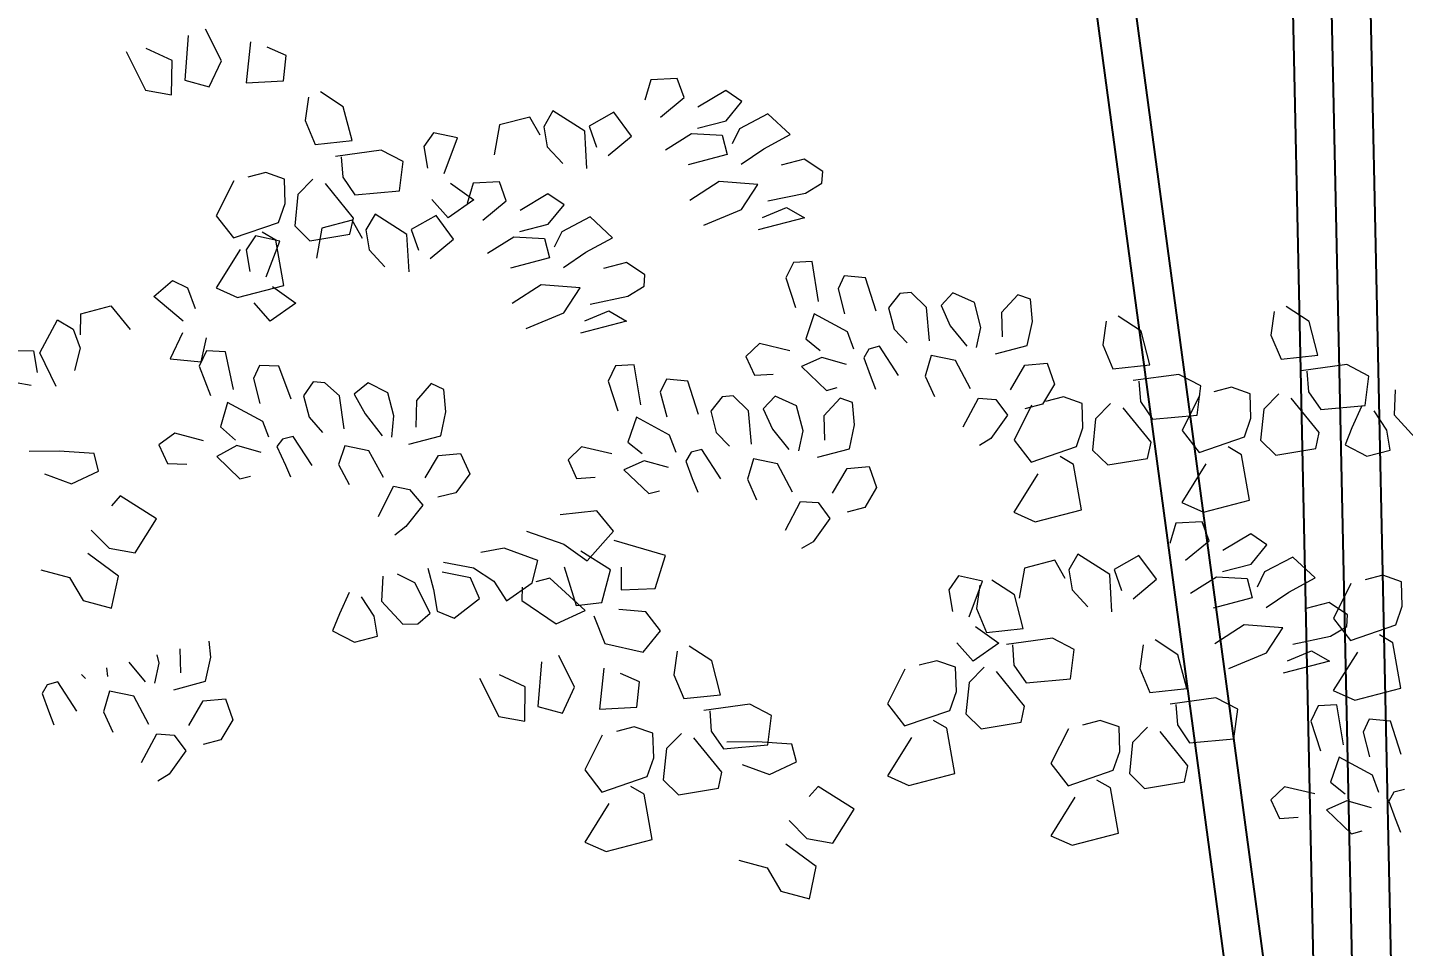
# Model space of a CAD drawing. Header units: metres. Extents: x 10 to 239, y 2 to 253.
# Drawn here: x 55.023 to 56.086, y 174.557 to 175.267 of the extents above; entities that cross this region are included whole.
import ezdxf

# ---------------------------------------------------------------- set-up
doc = ezdxf.new("R2010")
doc.units = ezdxf.units.M
doc.header["$MEASUREMENT"] = 0
doc.layers.get('Defpoints').update_dxf_attribs({"color": 9})
for name, color, linetype in [('-cotas', 252, 'Continuous'), ('1', 7, 'Continuous'), ('1estruct arco', 7, 'Continuous')]:
    doc.layers.add(name, color=color, linetype=linetype)
doc.layers.add('bloques veg', color=7, linetype='Continuous', lineweight=0, true_color=0xbbd5a5)
doc.styles.get("Standard").update_dxf_attribs({"font": 'arial.ttf'})
doc.dimstyles.get("Standard").update_dxf_attribs({"dimtxt": 0.18, "dimasz": 0.18, "dimexe": 0.18, "dimexo": 0.0625, "dimgap": 0.09, "dimtad": 0, "dimtih": 1, "dimtoh": 1, "dimdec": 4, "dimzin": 0, "dimdsep": 46, "dimtxsty": 'Standard', "dimcen": 0.09, "dimadec": 0, "dimazin": 0, "dimtfac": 1, "dimtdec": 4, "dimtofl": 0, "dimtmove": 0, "dimatfit": 3, "dimfxl": 1, "dimtolj": 1, "dimtzin": 0, "dimarcsym": 0})

# ---------------------------------------------------------------- blocks, each defined once
blk = doc.blocks.new('A$C0C3707A3')
at = {"layer": 'bloques veg'}
for p, q in [((2.03409, 0.52612), (2.0321, 0.49883)), ((2.05452, 0.51066), (2.04465, 0.53012)), ((1.9961, 0.51595), (2.00822, 0.49243)), ((2.02426, 0.51069), (2.00833, 0.51806)), ((2.07231, 0.52241), (2.06974, 0.49729)), ((2.09426, 0.51433), (2.08245, 0.51931)), ((2.09261, 0.49876), (2.09426, 0.51433)), ((2.02407, 0.4897), (2.02426, 0.51069)), ((2.04716, 0.49472), (2.05452, 0.51066)), ((2.0321, 0.49883), (2.04716, 0.49472)), ((2.06974, 0.49729), (2.09261, 0.49876)), ((2.31773, 0.50091), (2.31413, 0.48831)), ((2.3338, 0.50173), (2.31773, 0.50091)), ((2.33808, 0.49008), (2.3338, 0.50173)), ((2.00822, 0.49243), (2.02407, 0.4897)), ((2.1294, 0.48302), (2.11535, 0.49206)), ((2.32384, 0.47812), (2.33808, 0.49008)), ((2.36363, 0.4946), (2.34663, 0.48423)), ((2.37355, 0.48795), (2.36363, 0.4946)), ((2.10804, 0.48893), (2.1061, 0.47445)), ((2.13493, 0.4624), (2.1294, 0.48302)), ((2.25782, 0.48137), (2.25225, 0.47173)), ((2.27738, 0.46916), (2.25782, 0.48137)), ((2.29517, 0.48091), (2.28005, 0.4722)), ((2.30604, 0.46637), (2.29517, 0.48091)), ((2.36394, 0.47607), (2.37355, 0.48795)), ((2.38949, 0.48058), (2.3722, 0.4713)), ((2.40333, 0.46801), (2.38949, 0.48058)), ((2.1061, 0.47445), (2.11235, 0.45984)), ((2.22525, 0.47264), (2.22202, 0.45433)), ((2.24371, 0.47759), (2.22525, 0.47264)), ((2.25016, 0.46652), (2.24371, 0.47759)), ((2.28005, 0.4722), (2.28463, 0.45947)), ((2.34657, 0.47141), (2.36394, 0.47607)), ((2.18472, 0.4676), (2.17887, 0.45905)), ((2.19949, 0.46458), (2.18472, 0.4676)), ((2.19141, 0.44263), (2.19949, 0.46458)), ((2.25225, 0.47173), (2.25437, 0.4595)), ((2.27885, 0.44629), (2.27738, 0.46916)), ((2.2918, 0.45441), (2.30604, 0.46637)), ((2.3269, 0.458), (2.34281, 0.46808)), ((2.34281, 0.46808), (2.36164, 0.4673)), ((2.36164, 0.4673), (2.36484, 0.45537)), ((2.3722, 0.4713), (2.36772, 0.46196)), ((2.38713, 0.45901), (2.40333, 0.46801)), ((2.11235, 0.45984), (2.13493, 0.4624)), ((2.15274, 0.4567), (2.12473, 0.45269)), ((2.16621, 0.44984), (2.15274, 0.4567)), ((2.17887, 0.45905), (2.18128, 0.44574)), ((2.25437, 0.4595), (2.26408, 0.44931)), ((2.36484, 0.45537), (2.34096, 0.44897)), ((2.37338, 0.44951), (2.38713, 0.45901)), ((2.12828, 0.45248), (2.12931, 0.43995)), ((2.16406, 0.43182), (2.16621, 0.44984)), ((2.41203, 0.45289), (2.39792, 0.44911)), ((2.42334, 0.44545), (2.41203, 0.45289)), ((2.08211, 0.44243), (2.07126, 0.43952)), ((2.09362, 0.43854), (2.08211, 0.44243)), ((2.09415, 0.42355), (2.09362, 0.43854)), ((2.11107, 0.43856), (2.10196, 0.42914)), ((2.12931, 0.43995), (2.13685, 0.42918)), ((2.35993, 0.43893), (2.34214, 0.42718)), ((2.38368, 0.43715), (2.35993, 0.43893)), ((2.42291, 0.43835), (2.42334, 0.44545)), ((2.06257, 0.4372), (2.05203, 0.41576)), ((2.136, 0.41499), (2.11875, 0.43596)), ((2.13685, 0.42918), (2.16406, 0.43182)), ((2.19533, 0.4367), (2.20967, 0.42659)), ((2.20923, 0.43694), (2.20562, 0.42434)), ((2.2253, 0.43775), (2.20923, 0.43694)), ((2.22958, 0.4261), (2.2253, 0.43775)), ((2.25513, 0.43062), (2.23813, 0.42025)), ((2.26505, 0.42397), (2.25513, 0.43062)), ((2.37385, 0.42172), (2.38368, 0.43715)), ((2.38984, 0.42716), (2.41293, 0.43219)), ((2.41293, 0.43219), (2.42291, 0.43835)), ((2.09025, 0.41204), (2.09415, 0.42355)), ((2.10196, 0.42914), (2.1001, 0.41002)), ((2.19405, 0.41542), (2.18405, 0.4267)), ((2.20967, 0.42659), (2.19405, 0.41542)), ((2.21533, 0.41414), (2.22958, 0.4261)), ((2.25544, 0.41209), (2.26505, 0.42397)), ((2.35084, 0.41206), (2.37385, 0.42172)), ((2.38674, 0.41703), (2.40136, 0.42327)), ((2.40136, 0.42327), (2.41237, 0.41691)), ((2.05203, 0.41576), (2.06261, 0.40231)), ((2.1352, 0.41361), (2.11675, 0.40867)), ((2.13398, 0.40514), (2.136, 0.41499)), ((2.14166, 0.40255), (2.1352, 0.41361)), ((2.14931, 0.41739), (2.14375, 0.40776)), ((2.16887, 0.40518), (2.14931, 0.41739)), ((2.18667, 0.41693), (2.17155, 0.40823)), ((2.19754, 0.4024), (2.18667, 0.41693)), ((2.28099, 0.41661), (2.2637, 0.40732)), ((2.29483, 0.40403), (2.28099, 0.41661)), ((2.41237, 0.41691), (2.38414, 0.40935)), ((2.06261, 0.40231), (2.09025, 0.41204)), ((2.08853, 0.40111), (2.08027, 0.40587)), ((2.1001, 0.41002), (2.10952, 0.40091)), ((2.10952, 0.40091), (2.13398, 0.40514)), ((2.11675, 0.40867), (2.11352, 0.39035)), ((2.14375, 0.40776), (2.14587, 0.39553)), ((2.17035, 0.38231), (2.16887, 0.40518)), ((2.17155, 0.40823), (2.17612, 0.39549)), ((2.23807, 0.40744), (2.25544, 0.41209)), ((2.2637, 0.40732), (2.25922, 0.39798)), ((2.07622, 0.40363), (2.07037, 0.39508)), ((2.09099, 0.4006), (2.07622, 0.40363)), ((2.08291, 0.37866), (2.09099, 0.4006)), ((2.09363, 0.37339), (2.08853, 0.40111)), ((2.1833, 0.39043), (2.19754, 0.4024)), ((2.2184, 0.39402), (2.23431, 0.4041)), ((2.23431, 0.4041), (2.25313, 0.40333)), ((2.25313, 0.40333), (2.25633, 0.39139)), ((2.27862, 0.39504), (2.29483, 0.40403)), ((2.06682, 0.39529), (2.05223, 0.3716)), ((2.07037, 0.39508), (2.07277, 0.38176)), ((2.14587, 0.39553), (2.15558, 0.38533)), ((2.25633, 0.39139), (2.23245, 0.38499)), ((2.26488, 0.38554), (2.27862, 0.39504)), ((2.30353, 0.38891), (2.28942, 0.38513)), ((2.31483, 0.38147), (2.30353, 0.38891)), ((2.40574, 0.38954), (2.40126, 0.3802)), ((2.41718, 0.39028), (2.40574, 0.38954)), ((2.4214, 0.36582), (2.41718, 0.39028)), ((2.31441, 0.37438), (2.31483, 0.38147)), ((2.40126, 0.3802), (2.40729, 0.36204)), ((2.43695, 0.38162), (2.43327, 0.37365)), ((2.45005, 0.38047), (2.43695, 0.38162)), ((2.45666, 0.36014), (2.45005, 0.38047)), ((2.01416, 0.36605), (2.02544, 0.37606)), ((2.02544, 0.37606), (2.03478, 0.37158)), ((2.03478, 0.37158), (2.03936, 0.35885)), ((2.05223, 0.3716), (2.06541, 0.36583)), ((2.06541, 0.36583), (2.09363, 0.37339)), ((2.08683, 0.37273), (2.10117, 0.36261)), ((2.25143, 0.37495), (2.23364, 0.36321)), ((2.27517, 0.37317), (2.25143, 0.37495)), ((2.26535, 0.35774), (2.27517, 0.37317)), ((2.30442, 0.36821), (2.31441, 0.37438)), ((2.43327, 0.37365), (2.43734, 0.35845)), ((2.4712, 0.37102), (2.46426, 0.36218)), ((2.478, 0.37168), (2.4712, 0.37102)), ((2.48742, 0.36257), (2.478, 0.37168)), ((2.50363, 0.37156), (2.4964, 0.36381)), ((2.51681, 0.36579), (2.50363, 0.37156)), ((2.03213, 0.35109), (2.01416, 0.36605)), ((2.08555, 0.35145), (2.07555, 0.36273)), ((2.10117, 0.36261), (2.08555, 0.35145)), ((2.28134, 0.36319), (2.30442, 0.36821)), ((2.4894, 0.34216), (2.48742, 0.36257)), ((2.4964, 0.36381), (2.50206, 0.35137)), ((2.52088, 0.35059), (2.51681, 0.36579)), ((2.54344, 0.3706), (2.53354, 0.3598)), ((2.55112, 0.368), (2.54344, 0.3706)), ((2.55244, 0.35439), (2.55112, 0.368)), ((2.72196, 0.35561), (2.70791, 0.36464)), ((1.96931, 0.3424), (1.96936, 0.35522)), ((1.96936, 0.35522), (1.98782, 0.36016)), ((1.98782, 0.36016), (1.99978, 0.34591)), ((2.24234, 0.34809), (2.26535, 0.35774)), ((2.27824, 0.35305), (2.29285, 0.35929)), ((2.29285, 0.35929), (2.30386, 0.35294)), ((2.41881, 0.35814), (2.41361, 0.34279)), ((2.43916, 0.34731), (2.41881, 0.35814)), ((2.46426, 0.36218), (2.46775, 0.34915)), ((2.53354, 0.3598), (2.53406, 0.34482)), ((2.54941, 0.33962), (2.55244, 0.35439)), ((2.59768, 0.35488), (2.59574, 0.3404)), ((2.61904, 0.34897), (2.60498, 0.358)), ((2.7006, 0.36152), (2.69867, 0.34704)), ((2.72749, 0.33499), (2.72196, 0.35561)), ((1.94442, 0.33108), (1.95525, 0.35143)), ((1.95525, 0.35143), (1.96489, 0.34587)), ((1.96489, 0.34587), (1.96917, 0.33422)), ((2.30386, 0.35294), (2.27564, 0.34538)), ((2.44315, 0.33675), (2.43916, 0.34731)), ((2.46775, 0.34915), (2.4758, 0.34084)), ((2.50206, 0.35137), (2.51235, 0.339)), ((2.51836, 0.33828), (2.52088, 0.35059)), ((2.62456, 0.32835), (2.61904, 0.34897)), ((2.69867, 0.34704), (2.70491, 0.33243)), ((2.0317, 0.344), (2.02434, 0.32806)), ((2.04345, 0.32621), (2.04647, 0.34098)), ((2.38531, 0.33986), (2.377, 0.33182)), ((2.40392, 0.33554), (2.38531, 0.33986)), ((2.41361, 0.34279), (2.42245, 0.33585)), ((2.45893, 0.33865), (2.45242, 0.3369)), ((2.47068, 0.32085), (2.45893, 0.33865)), ((2.52988, 0.33439), (2.54941, 0.33962)), ((2.59574, 0.3404), (2.60198, 0.32579)), ((1.92314, 0.33236), (1.94058, 0.33238)), ((1.94058, 0.33238), (1.94299, 0.31906)), ((1.95458, 0.31054), (1.94442, 0.33108)), ((1.96917, 0.33422), (1.96586, 0.32054)), ((2.04656, 0.33296), (2.04208, 0.32362)), ((2.05829, 0.33261), (2.04656, 0.33296)), ((2.06331, 0.30953), (2.05829, 0.33261)), ((2.377, 0.33182), (2.38237, 0.32046)), ((2.42362, 0.33151), (2.41117, 0.32585)), ((2.43868, 0.3274), (2.42362, 0.33151)), ((2.45242, 0.3369), (2.44924, 0.3314)), ((2.44924, 0.3314), (2.45323, 0.32083)), ((2.49064, 0.33318), (2.48704, 0.32058)), ((2.50541, 0.33016), (2.49064, 0.33318)), ((2.5147, 0.31287), (2.50541, 0.33016)), ((2.54798, 0.32761), (2.56159, 0.32892)), ((2.56159, 0.32892), (2.56616, 0.31619)), ((2.70491, 0.33243), (2.72749, 0.33499)), ((2.7453, 0.32929), (2.71729, 0.32527)), ((2.75878, 0.32243), (2.7453, 0.32929)), ((2.02434, 0.32806), (2.04345, 0.32621)), ((2.04208, 0.32362), (2.0492, 0.30575)), ((2.07914, 0.32424), (2.07546, 0.31628)), ((2.09087, 0.32389), (2.07914, 0.32424)), ((2.09857, 0.30385), (2.09087, 0.32389)), ((2.29724, 0.32557), (2.29276, 0.31622)), ((2.30867, 0.32631), (2.29724, 0.32557)), ((2.3129, 0.30184), (2.30867, 0.32631)), ((2.38237, 0.32046), (2.39381, 0.3212)), ((2.41117, 0.32585), (2.42668, 0.31139)), ((2.45323, 0.32083), (2.45665, 0.31244)), ((2.48704, 0.32058), (2.4927, 0.30814)), ((2.53924, 0.31247), (2.54798, 0.32761)), ((2.60198, 0.32579), (2.62456, 0.32835)), ((2.64238, 0.32265), (2.61437, 0.31864)), ((2.65585, 0.31579), (2.64238, 0.32265)), ((2.72084, 0.32506), (2.72187, 0.31254)), ((2.75663, 0.3044), (2.75878, 0.32243)), ((1.9393, 0.3111), (1.92099, 0.31433)), ((2.07546, 0.31628), (2.07953, 0.30108)), ((2.11202, 0.31444), (2.10617, 0.30589)), ((2.11911, 0.31401), (2.11202, 0.31444)), ((2.12824, 0.30599), (2.11911, 0.31401)), ((2.14582, 0.31419), (2.13722, 0.30723)), ((2.15792, 0.30812), (2.14582, 0.31419)), ((2.18426, 0.31402), (2.17544, 0.30351)), ((2.19223, 0.31034), (2.18426, 0.31402)), ((2.29276, 0.31622), (2.29879, 0.29806)), ((2.32844, 0.31764), (2.32476, 0.30968)), ((2.34155, 0.3165), (2.32844, 0.31764)), ((2.34816, 0.29617), (2.34155, 0.3165)), ((2.42668, 0.31139), (2.43319, 0.31314)), ((2.56616, 0.31619), (2.55901, 0.3038)), ((2.61792, 0.31842), (2.61895, 0.3059)), ((2.6537, 0.29776), (2.65585, 0.31579)), ((2.67467, 0.31502), (2.66382, 0.31211)), ((2.68619, 0.31112), (2.67467, 0.31502)), ((2.72187, 0.31254), (2.72941, 0.30176)), ((2.775, 0.31398), (2.77444, 0.2987)), ((2.10617, 0.30589), (2.10966, 0.29286)), ((2.13131, 0.28587), (2.12824, 0.30599)), ((2.13722, 0.30723), (2.14396, 0.29508)), ((2.1617, 0.29401), (2.15792, 0.30812)), ((2.17544, 0.30351), (2.17517, 0.28715)), ((2.19355, 0.29673), (2.19223, 0.31034)), ((2.32476, 0.30968), (2.32883, 0.29448)), ((2.3627, 0.30704), (2.35576, 0.2982)), ((2.3695, 0.3077), (2.3627, 0.30704)), ((2.37892, 0.29859), (2.3695, 0.3077)), ((2.39512, 0.30759), (2.3879, 0.29983)), ((2.40831, 0.30181), (2.39512, 0.30759)), ((2.43494, 0.30662), (2.42503, 0.29583)), ((2.44261, 0.30403), (2.43494, 0.30662)), ((2.44393, 0.29042), (2.44261, 0.30403)), ((2.51046, 0.28963), (2.5197, 0.30723)), ((2.5197, 0.30723), (2.53034, 0.30659)), ((2.53034, 0.30659), (2.53759, 0.2969)), ((2.55901, 0.3038), (2.54816, 0.3009)), ((2.57175, 0.30838), (2.56089, 0.30547)), ((2.58326, 0.30448), (2.57175, 0.30838)), ((2.58378, 0.2895), (2.58326, 0.30448)), ((2.60071, 0.3045), (2.5916, 0.29508)), ((2.61895, 0.3059), (2.62649, 0.29513)), ((2.65513, 0.30978), (2.64459, 0.28834)), ((2.68671, 0.29614), (2.68619, 0.31112)), ((2.70363, 0.31114), (2.69452, 0.30172)), ((2.72856, 0.28757), (2.71131, 0.30855)), ((2.72941, 0.30176), (2.75663, 0.3044)), ((2.75445, 0.30382), (2.74868, 0.29064)), ((2.05963, 0.30156), (2.05552, 0.2865)), ((2.08136, 0.28993), (2.05963, 0.30156)), ((2.14396, 0.29508), (2.15455, 0.28163)), ((2.19052, 0.28196), (2.19355, 0.29673)), ((2.35576, 0.2982), (2.35925, 0.28518)), ((2.3809, 0.27818), (2.37892, 0.29859)), ((2.3879, 0.29983), (2.39356, 0.28739)), ((2.41238, 0.28662), (2.40831, 0.30181)), ((2.42503, 0.29583), (2.42556, 0.28084)), ((2.53759, 0.2969), (2.52748, 0.28256)), ((2.55221, 0.30314), (2.54167, 0.2817)), ((2.5916, 0.29508), (2.58974, 0.27597)), ((2.62563, 0.28094), (2.60838, 0.30191)), ((2.62649, 0.29513), (2.6537, 0.29776)), ((2.68282, 0.28462), (2.68671, 0.29614)), ((2.69452, 0.30172), (2.69266, 0.28261)), ((2.76996, 0.28936), (2.76213, 0.30122)), ((2.77444, 0.2987), (2.78749, 0.28475)), ((2.08506, 0.28046), (2.08136, 0.28993)), ((2.10966, 0.29286), (2.11799, 0.28346)), ((2.16056, 0.28091), (2.1617, 0.29401)), ((2.3103, 0.29417), (2.30511, 0.27882)), ((2.33066, 0.28333), (2.3103, 0.29417)), ((2.39356, 0.28739), (2.40385, 0.27503)), ((2.40986, 0.27431), (2.41238, 0.28662)), ((2.44091, 0.27565), (2.44393, 0.29042)), ((2.57989, 0.27799), (2.58378, 0.2895)), ((2.64459, 0.28834), (2.65518, 0.27489)), ((2.72654, 0.27773), (2.72856, 0.28757)), ((2.74868, 0.29064), (2.74449, 0.28021)), ((2.77208, 0.27713), (2.76996, 0.28936)), ((2.02751, 0.28249), (2.01782, 0.27524)), ((2.04503, 0.27787), (2.02751, 0.28249)), ((2.05552, 0.2865), (2.06465, 0.27848)), ((2.09353, 0.27924), (2.09006, 0.27482)), ((2.10004, 0.28098), (2.09353, 0.27924)), ((2.11179, 0.26319), (2.10004, 0.28098)), ((2.17099, 0.27672), (2.19052, 0.28196)), ((2.30511, 0.27882), (2.31395, 0.27188)), ((2.33465, 0.27277), (2.33066, 0.28333)), ((2.35925, 0.28518), (2.36729, 0.27686)), ((2.52748, 0.28256), (2.52046, 0.27835)), ((2.54167, 0.2817), (2.55225, 0.26825)), ((2.62362, 0.27109), (2.62563, 0.28094)), ((2.65518, 0.27489), (2.68282, 0.28462)), ((2.68109, 0.27369), (2.67283, 0.27846)), ((2.69266, 0.28261), (2.70208, 0.2735)), ((2.74449, 0.28021), (2.75797, 0.27335)), ((1.9568, 0.27103), (1.93826, 0.27072)), ((1.97808, 0.26975), (1.9568, 0.27103)), ((2.01782, 0.27524), (2.02319, 0.26388)), ((2.06552, 0.27522), (2.05337, 0.26847)), ((2.08058, 0.27111), (2.06552, 0.27522)), ((2.09006, 0.27482), (2.09543, 0.26346)), ((2.13176, 0.27552), (2.12786, 0.264)), ((2.14653, 0.27249), (2.13176, 0.27552)), ((2.15552, 0.25629), (2.14653, 0.27249)), ((2.18115, 0.25618), (2.18909, 0.26994)), ((2.18909, 0.26994), (2.2027, 0.27126)), ((2.2027, 0.27126), (2.20836, 0.25882)), ((2.27681, 0.27589), (2.2685, 0.26784)), ((2.29542, 0.27157), (2.27681, 0.27589)), ((2.34392, 0.27293), (2.34074, 0.26742)), ((2.35043, 0.27467), (2.34392, 0.27293)), ((2.36218, 0.25688), (2.35043, 0.27467)), ((2.42137, 0.27041), (2.44091, 0.27565)), ((2.55225, 0.26825), (2.57989, 0.27799)), ((2.57817, 0.26705), (2.56991, 0.27182)), ((2.58974, 0.27597), (2.59916, 0.26686)), ((2.59916, 0.26686), (2.62362, 0.27109)), ((2.68619, 0.24597), (2.68109, 0.27369)), ((2.70208, 0.2735), (2.72654, 0.27773)), ((2.75797, 0.27335), (2.77208, 0.27713)), ((1.98099, 0.2589), (1.97808, 0.26975)), ((2.02319, 0.26388), (2.03492, 0.26353)), ((2.05337, 0.26847), (2.0675, 0.25481)), ((2.09543, 0.26346), (2.09855, 0.25615)), ((2.12786, 0.264), (2.13461, 0.25185)), ((2.2685, 0.26784), (2.27387, 0.25648)), ((2.31511, 0.26754), (2.30267, 0.26187)), ((2.30267, 0.26187), (2.31818, 0.24742)), ((2.33017, 0.26343), (2.31511, 0.26754)), ((2.34074, 0.26742), (2.34473, 0.25686)), ((2.38214, 0.26921), (2.37854, 0.25661)), ((2.39691, 0.26619), (2.38214, 0.26921)), ((2.4062, 0.2489), (2.39691, 0.26619)), ((2.43074, 0.24849), (2.43948, 0.26363)), ((2.43948, 0.26363), (2.45308, 0.26495)), ((2.45308, 0.26495), (2.45766, 0.25222)), ((2.58327, 0.23934), (2.57817, 0.26705)), ((2.65938, 0.26788), (2.64479, 0.24419)), ((1.94776, 0.25698), (1.96449, 0.25099)), ((1.96449, 0.25099), (1.98099, 0.2589)), ((2.0675, 0.25481), (2.07401, 0.25656)), ((2.20836, 0.25882), (2.19983, 0.24722)), ((2.27387, 0.25648), (2.2853, 0.25722)), ((2.34473, 0.25686), (2.34814, 0.24847)), ((2.37854, 0.25661), (2.3842, 0.24417)), ((2.55646, 0.26124), (2.54186, 0.23755)), ((2.15265, 0.23226), (2.16161, 0.25094)), ((2.16161, 0.25094), (2.17145, 0.24893)), ((2.17145, 0.24893), (2.17979, 0.23953)), ((2.19983, 0.24722), (2.18898, 0.24431)), ((2.31818, 0.24742), (2.32469, 0.24916)), ((2.45766, 0.25222), (2.45051, 0.23983)), ((2.65797, 0.23841), (2.68619, 0.24597)), ((1.99432, 0.24386), (1.98897, 0.23777)), ((2.01664, 0.23006), (1.99432, 0.24386)), ((2.17979, 0.23953), (2.16938, 0.22627)), ((2.28642, 0.23669), (2.26384, 0.23413)), ((2.29671, 0.22432), (2.28642, 0.23669)), ((2.40195, 0.22566), (2.4112, 0.24326)), ((2.4112, 0.24326), (2.42184, 0.24262)), ((2.42184, 0.24262), (2.42909, 0.23293)), ((2.45051, 0.23983), (2.43965, 0.23692)), ((2.54186, 0.23755), (2.55504, 0.23177)), ((2.55504, 0.23177), (2.58327, 0.23934)), ((2.64479, 0.24419), (2.65797, 0.23841)), ((2.00363, 0.20912), (2.01664, 0.23006)), ((2.42909, 0.23293), (2.41897, 0.21858)), ((2.64118, 0.23159), (2.63758, 0.21899)), ((2.65725, 0.2324), (2.64118, 0.23159)), ((2.66154, 0.22075), (2.65725, 0.2324)), ((1.97669, 0.22284), (1.98778, 0.21185)), ((2.16938, 0.22627), (2.16266, 0.22098)), ((2.24329, 0.22397), (2.26632, 0.21618)), ((2.28066, 0.20606), (2.29671, 0.22432)), ((2.64729, 0.20879), (2.66154, 0.22075)), ((2.68708, 0.22527), (2.67009, 0.2149)), ((2.69701, 0.21863), (2.68708, 0.22527)), ((1.98778, 0.21185), (2.00363, 0.20912)), ((2.22984, 0.21338), (2.21544, 0.21069)), ((2.25041, 0.2061), (2.22984, 0.21338)), ((2.26632, 0.21618), (2.28066, 0.20606)), ((2.29493, 0.20058), (2.27675, 0.21199)), ((2.32858, 0.20959), (2.29708, 0.2186)), ((2.41897, 0.21858), (2.41196, 0.21438)), ((2.58127, 0.21204), (2.57571, 0.20241)), ((2.60083, 0.19983), (2.58127, 0.21204)), ((2.61862, 0.21158), (2.60351, 0.20288)), ((2.6295, 0.19705), (2.61862, 0.21158)), ((2.6874, 0.20674), (2.69701, 0.21863)), ((2.71294, 0.21126), (2.69565, 0.20197)), ((2.72678, 0.19868), (2.71294, 0.21126)), ((1.99351, 0.19478), (1.97475, 0.20836)), ((2.19264, 0.20458), (2.21096, 0.20134)), ((2.24709, 0.19241), (2.25041, 0.2061)), ((2.30144, 0.20232), (2.30168, 0.18842)), ((2.32238, 0.18932), (2.32858, 0.20959)), ((2.54871, 0.20332), (2.54547, 0.185)), ((2.56716, 0.20826), (2.54871, 0.20332)), ((2.57362, 0.1972), (2.56716, 0.20826)), ((2.57571, 0.20241), (2.57782, 0.19018)), ((2.60351, 0.20288), (2.60808, 0.19014)), ((2.67003, 0.20209), (2.6874, 0.20674)), ((1.94602, 0.19834), (1.96355, 0.19373)), ((1.98948, 0.17508), (1.99351, 0.19478)), ((2.15545, 0.19578), (2.15489, 0.1805)), ((2.17514, 0.19175), (2.16442, 0.19702)), ((2.18317, 0.20088), (2.18666, 0.18785)), ((2.20916, 0.19504), (2.19193, 0.19857)), ((2.21482, 0.1826), (2.20916, 0.19504)), ((2.21096, 0.20134), (2.22364, 0.19311)), ((2.25795, 0.19532), (2.24926, 0.19299)), ((2.27954, 0.17551), (2.25795, 0.19532)), ((2.26655, 0.20228), (2.27404, 0.17869)), ((2.28982, 0.18059), (2.29493, 0.20058)), ((2.50818, 0.19828), (2.50232, 0.18973)), ((2.52295, 0.19525), (2.50818, 0.19828)), ((2.51487, 0.17331), (2.52295, 0.19525)), ((2.54262, 0.18691), (2.52857, 0.19594)), ((2.60231, 0.17696), (2.60083, 0.19983)), ((2.61525, 0.18508), (2.6295, 0.19705)), ((2.65036, 0.18867), (2.66627, 0.19875)), ((2.66627, 0.19875), (2.68509, 0.19798)), ((2.68509, 0.19798), (2.68829, 0.18604)), ((2.69565, 0.20197), (2.69118, 0.19263)), ((2.71058, 0.18969), (2.72678, 0.19868)), ((2.74865, 0.19523), (2.73811, 0.1738)), ((2.76819, 0.20047), (2.75733, 0.19756)), ((2.7797, 0.19657), (2.76819, 0.20047)), ((2.78023, 0.18159), (2.7797, 0.19657)), ((1.96355, 0.19373), (1.97196, 0.1797)), ((2.1349, 0.18562), (2.12913, 0.17244)), ((2.18472, 0.17337), (2.17514, 0.19175)), ((2.18666, 0.18785), (2.18906, 0.17453)), ((2.22364, 0.19311), (2.23147, 0.18125)), ((2.23147, 0.18125), (2.24709, 0.19241)), ((2.24087, 0.18958), (2.24074, 0.1814)), ((2.30168, 0.18842), (2.32238, 0.18932)), ((2.50232, 0.18973), (2.50473, 0.17641)), ((2.52126, 0.19282), (2.51932, 0.17834)), ((2.54815, 0.16628), (2.54262, 0.18691)), ((2.57782, 0.19018), (2.58754, 0.17998)), ((2.68829, 0.18604), (2.66441, 0.17964)), ((2.69684, 0.18019), (2.71058, 0.18969)), ((1.97196, 0.1797), (1.98948, 0.17508)), ((2.15041, 0.17116), (2.14258, 0.18302)), ((2.15489, 0.1805), (2.16793, 0.16655)), ((2.19949, 0.17035), (2.21482, 0.1826)), ((2.24074, 0.1814), (2.26196, 0.16731)), ((2.27404, 0.17869), (2.28982, 0.18059)), ((2.51932, 0.17834), (2.52556, 0.16372)), ((2.73549, 0.18356), (2.72138, 0.17978)), ((2.74679, 0.17612), (2.73549, 0.18356)), ((2.77633, 0.17008), (2.78023, 0.18159)), ((2.12913, 0.17244), (2.12494, 0.16201)), ((2.15252, 0.15893), (2.15041, 0.17116)), ((2.1772, 0.1667), (2.18472, 0.17337)), ((2.18906, 0.17453), (2.19949, 0.17035)), ((2.26196, 0.16731), (2.27954, 0.17551)), ((2.28505, 0.17233), (2.29187, 0.15555)), ((2.31689, 0.17505), (2.30024, 0.17641)), ((2.32581, 0.16348), (2.31689, 0.17505)), ((2.68339, 0.1696), (2.66559, 0.15786)), ((2.70713, 0.16782), (2.68339, 0.1696)), ((2.73638, 0.16286), (2.74636, 0.16903)), ((2.73811, 0.1738), (2.74869, 0.16034)), ((2.74636, 0.16903), (2.74679, 0.17612)), ((2.74869, 0.16034), (2.77633, 0.17008)), ((2.12494, 0.16201), (2.13841, 0.15515)), ((2.16793, 0.16655), (2.1772, 0.1667)), ((2.3154, 0.15022), (2.32581, 0.16348)), ((2.51878, 0.16738), (2.53313, 0.15726)), ((2.52556, 0.16372), (2.54815, 0.16628)), ((2.56596, 0.16059), (2.53795, 0.15657)), ((2.57943, 0.15372), (2.56596, 0.16059)), ((2.69731, 0.15239), (2.70713, 0.16782)), ((2.7133, 0.15784), (2.73638, 0.16286)), ((2.77461, 0.15914), (2.76635, 0.16391)), ((2.05042, 0.14542), (2.04947, 0.15524)), ((2.13841, 0.15515), (2.15252, 0.15893)), ((2.29187, 0.15555), (2.3154, 0.15022)), ((2.35747, 0.1452), (2.34341, 0.15423)), ((2.51751, 0.1461), (2.5075, 0.15738)), ((2.53313, 0.15726), (2.51751, 0.1461)), ((2.5415, 0.15636), (2.54253, 0.14384)), ((2.57728, 0.1357), (2.57943, 0.15372)), ((2.62163, 0.15689), (2.61969, 0.14241)), ((2.64299, 0.15098), (2.62894, 0.16001)), ((2.6743, 0.14274), (2.69731, 0.15239)), ((2.7102, 0.1477), (2.72481, 0.15395)), ((2.72481, 0.15395), (2.73582, 0.14759)), ((2.7529, 0.15333), (2.7383, 0.12964)), ((2.77971, 0.13143), (2.77461, 0.15914)), ((2.01887, 0.14161), (2.01751, 0.14668)), ((2.03154, 0.15044), (2.03205, 0.13584)), ((2.0474, 0.13065), (2.05042, 0.14542)), ((2.25309, 0.14399), (2.25109, 0.1167)), ((2.27352, 0.12853), (2.26365, 0.14799)), ((2.33611, 0.15111), (2.33417, 0.13663)), ((2.36299, 0.12458), (2.35747, 0.1452)), ((2.49533, 0.14631), (2.48447, 0.1434)), ((2.50684, 0.14242), (2.49533, 0.14631)), ((2.54253, 0.14384), (2.55007, 0.13306)), ((2.64852, 0.13035), (2.64299, 0.15098)), ((2.73582, 0.14759), (2.7076, 0.14003)), ((1.98739, 0.13318), (1.98688, 0.13847)), ((2.00031, 0.14207), (2.01034, 0.13002)), ((2.01635, 0.1293), (2.01887, 0.14161)), ((2.24326, 0.12856), (2.22733, 0.13593)), ((2.29131, 0.14027), (2.28874, 0.11515)), ((2.31325, 0.13219), (2.30145, 0.13717)), ((2.33417, 0.13663), (2.34041, 0.12202)), ((2.47579, 0.14108), (2.46525, 0.11964)), ((2.50737, 0.12743), (2.50684, 0.14242)), ((2.52429, 0.14244), (2.51518, 0.13302)), ((2.54922, 0.11887), (2.53196, 0.13984)), ((2.55007, 0.13306), (2.57728, 0.1357)), ((2.61969, 0.14241), (2.62593, 0.12779)), ((1.95041, 0.12792), (1.94723, 0.12242)), ((1.95692, 0.12967), (1.95041, 0.12792)), ((1.96867, 0.11188), (1.95692, 0.12967)), ((1.9714, 0.13432), (1.97378, 0.13186)), ((2.02786, 0.12541), (2.0474, 0.13065)), ((2.2151, 0.13381), (2.22721, 0.1103)), ((2.24307, 0.10757), (2.24326, 0.12856)), ((2.26615, 0.11259), (2.27352, 0.12853)), ((2.31161, 0.11663), (2.31325, 0.13219)), ((2.50347, 0.11592), (2.50737, 0.12743)), ((2.51518, 0.13302), (2.51332, 0.11391)), ((2.62593, 0.12779), (2.64852, 0.13035)), ((2.7383, 0.12964), (2.75148, 0.12386)), ((2.75148, 0.12386), (2.77971, 0.13143)), ((1.94723, 0.12242), (1.95122, 0.11185)), ((1.98863, 0.1242), (1.98503, 0.11161)), ((2.0034, 0.12118), (1.98863, 0.1242)), ((2.01269, 0.10389), (2.0034, 0.12118)), ((2.03723, 0.10349), (2.04597, 0.11863)), ((2.04597, 0.11863), (2.05958, 0.11995)), ((2.05958, 0.11995), (2.06415, 0.10721)), ((2.34041, 0.12202), (2.36299, 0.12458)), ((2.38081, 0.11888), (2.3528, 0.11487)), ((2.39428, 0.11202), (2.38081, 0.11888)), ((2.46525, 0.11964), (2.47583, 0.10619)), ((2.5472, 0.10902), (2.54922, 0.11887)), ((2.66633, 0.12466), (2.63832, 0.12064)), ((2.64187, 0.12043), (2.6429, 0.10791)), ((2.6798, 0.1178), (2.66633, 0.12466)), ((2.72919, 0.12022), (2.72472, 0.11088)), ((2.74063, 0.12096), (2.72919, 0.12022)), ((2.74486, 0.09649), (2.74063, 0.12096)), ((1.95122, 0.11185), (1.95464, 0.10346)), ((1.98503, 0.11161), (1.99069, 0.09916)), ((2.22721, 0.1103), (2.24307, 0.10757)), ((2.25109, 0.1167), (2.26615, 0.11259)), ((2.28874, 0.11515), (2.31161, 0.11663)), ((2.35634, 0.11465), (2.35737, 0.10213)), ((2.39213, 0.09399), (2.39428, 0.11202)), ((2.47583, 0.10619), (2.50347, 0.11592)), ((2.50175, 0.10499), (2.49349, 0.10976)), ((2.51332, 0.11391), (2.52274, 0.1048)), ((2.5957, 0.11038), (2.58484, 0.10748)), ((2.60721, 0.10649), (2.5957, 0.11038)), ((2.67765, 0.09977), (2.6798, 0.1178)), ((2.72472, 0.11088), (2.73075, 0.09271)), ((2.7604, 0.11229), (2.75672, 0.10433)), ((2.77351, 0.11115), (2.7604, 0.11229)), ((2.78012, 0.09082), (2.77351, 0.11115)), ((2.06415, 0.10721), (2.057, 0.09483)), ((2.31017, 0.10461), (2.29932, 0.1017)), ((2.32169, 0.10071), (2.31017, 0.10461)), ((2.35737, 0.10213), (2.36491, 0.09136)), ((2.50685, 0.07727), (2.50175, 0.10499)), ((2.52274, 0.1048), (2.5472, 0.10902)), ((2.57616, 0.10515), (2.56562, 0.08371)), ((2.60774, 0.09151), (2.60721, 0.10649)), ((2.62466, 0.10651), (2.61555, 0.09709)), ((2.64959, 0.08294), (2.63233, 0.10391)), ((2.6429, 0.10791), (2.65044, 0.09713)), ((2.75672, 0.10433), (2.76079, 0.08913)), ((2.00845, 0.08065), (2.01769, 0.09825)), ((2.01769, 0.09825), (2.02833, 0.09761)), ((2.02833, 0.09761), (2.03558, 0.08792)), ((2.057, 0.09483), (2.04615, 0.09192)), ((2.29064, 0.09937), (2.28009, 0.07794)), ((2.32221, 0.08573), (2.32169, 0.10071)), ((2.33913, 0.10074), (2.33002, 0.09131)), ((2.36406, 0.07717), (2.34681, 0.09814)), ((2.36491, 0.09136), (2.39213, 0.09399)), ((2.3855, 0.09595), (2.36697, 0.09563)), ((2.40679, 0.09467), (2.3855, 0.09595)), ((2.4097, 0.08381), (2.40679, 0.09467)), ((2.48004, 0.09917), (2.46544, 0.07548)), ((2.61555, 0.09709), (2.61369, 0.07798)), ((2.65044, 0.09713), (2.67765, 0.09977)), ((2.03558, 0.08792), (2.02546, 0.07358)), ((2.31832, 0.07422), (2.32221, 0.08573)), ((2.33002, 0.09131), (2.32817, 0.0722)), ((2.60384, 0.07999), (2.60774, 0.09151)), ((2.74226, 0.08882), (2.73707, 0.07347)), ((2.76261, 0.07798), (2.74226, 0.08882)), ((2.28009, 0.07794), (2.29068, 0.06448)), ((2.36205, 0.06732), (2.36406, 0.07717)), ((2.37647, 0.08189), (2.3932, 0.0759)), ((2.3932, 0.0759), (2.4097, 0.08381)), ((2.47863, 0.06971), (2.50685, 0.07727)), ((2.56562, 0.08371), (2.5762, 0.07026)), ((2.5762, 0.07026), (2.60384, 0.07999)), ((2.61369, 0.07798), (2.62311, 0.06887)), ((2.64757, 0.0731), (2.64959, 0.08294)), ((2.76661, 0.06742), (2.76261, 0.07798)), ((2.02546, 0.07358), (2.01845, 0.06937)), ((2.29068, 0.06448), (2.31832, 0.07422)), ((2.31659, 0.06328), (2.30834, 0.06805)), ((2.32817, 0.0722), (2.33759, 0.06309)), ((2.42303, 0.06877), (2.41768, 0.06269)), ((2.44535, 0.05497), (2.42303, 0.06877)), ((2.46544, 0.07548), (2.47863, 0.06971)), ((2.60212, 0.06906), (2.59386, 0.07383)), ((2.60722, 0.04134), (2.60212, 0.06906)), ((2.62311, 0.06887), (2.64757, 0.0731)), ((2.70877, 0.07054), (2.70045, 0.06249)), ((2.72738, 0.06622), (2.70877, 0.07054)), ((2.73707, 0.07347), (2.74591, 0.06653)), ((2.77587, 0.06758), (2.7727, 0.06207)), ((2.78239, 0.06932), (2.77587, 0.06758)), ((2.32169, 0.03557), (2.31659, 0.06328)), ((2.33759, 0.06309), (2.36205, 0.06732)), ((2.58041, 0.06324), (2.56581, 0.03956)), ((2.70045, 0.06249), (2.70582, 0.05113)), ((2.74707, 0.06219), (2.73463, 0.05653)), ((2.76213, 0.05808), (2.74707, 0.06219)), ((2.7727, 0.06207), (2.77669, 0.05151)), ((2.29489, 0.05747), (2.28029, 0.03378)), ((2.43234, 0.03404), (2.44535, 0.05497)), ((2.70582, 0.05113), (2.71726, 0.05187)), ((2.73463, 0.05653), (2.75014, 0.04207)), ((2.77669, 0.05151), (2.7801, 0.04312)), ((2.4054, 0.04776), (2.41648, 0.03677)), ((2.75014, 0.04207), (2.75665, 0.04381)), ((2.28029, 0.03378), (2.29347, 0.02801)), ((2.29347, 0.02801), (2.32169, 0.03557)), ((2.41648, 0.03677), (2.43234, 0.03404)), ((2.56581, 0.03956), (2.579, 0.03378)), ((2.579, 0.03378), (2.60722, 0.04134)), ((2.42222, 0.01969), (2.40346, 0.03328)), ((2.37473, 0.02326), (2.39226, 0.01865)), ((2.39226, 0.01865), (2.40067, 0.00461)), ((2.41819, 0), (2.42222, 0.01969)), ((2.40067, 0.00461), (2.41819, 0))]:
    blk.add_line(p, q, dxfattribs=at)
blk = doc.blocks.new('*D90')
at = {"layer": '-cotas', "color": 0, "lineweight": -2, "transparency": 16777216}
for p, q in [((35.5997, 175.5332), (35.5997, 162.1857)), ((89.3642, 175.5332), (89.3642, 162.1857)), ((35.7797, 162.3657), (58.2102, 162.3657)), ((89.1842, 162.3657), (59.8709, 162.3657))]:
    blk.add_line(p, q, dxfattribs=at)
at = {"layer": '-cotas', "color": 0, "transparency": 16777216}
for points in [[(35.7797, 162.3957), (35.7797, 162.3357), (35.5997, 162.3657)], [(89.1842, 162.3957), (89.1842, 162.3357), (89.3642, 162.3657)]]:
    blk.add_solid(points, dxfattribs=at)
at = {"layer": 'Defpoints', "color": 0, "transparency": 16777216}
for p in [(35.5997, 175.5957), (89.3642, 175.5957), (89.3642, 162.3657)]:
    blk.add_point(p, dxfattribs=at)
at = {"layer": '-cotas', "color": 0, "transparency": 16777216, "insert": (59.0405, 162.3657), "char_height": 0.3, "attachment_point": 5}
blk.add_mtext('\\A1;53.7645', dxfattribs=at)

msp = doc.modelspace()

# ---------------------------------------------------------------- linework, layer by layer
at = {"layer": '1'}
for p, q in [((56.03489, 173.67252), (55.98387, 176.0551)), ((56.06684, 173.58197), (56.01386, 176.05561)), ((56.09488, 173.67381), (56.04385, 176.05639))]:
    msp.add_line(p, q, dxfattribs=at)
at = {"layer": '1estruct arco'}
for p, q in [((55.42583, 178.41865), (56.06489, 173.67303)), ((55.45555, 178.42272), (56.09481, 173.67711))]:
    msp.add_line(p, q, dxfattribs=at)
for radius, start, end in [(21.59873, 28.135936, 149.788644), (21.51609, 28.183951, 149.787683), (20.72709, 28.662092, 149.778129)]:
    msp.add_arc((59.06396, 158.01334), radius, start, end, dxfattribs=at)

# ---------------------------------------------------------------- block references
at = {"layer": 'bloques veg', "color": 2, "xscale": 1.260409816243446, "yscale": 1.260409816243446, "zscale": 1.260409816243446, "rotation": 359.6145960760396}
msp.add_blockref('A$C0C3707A3', (52.57919, 174.6147), dxfattribs=at)

# ---------------------------------------------------------------- dimensions: what is measured, and where the dimension line sits
at = {"layer": '-cotas'}
dim = msp.add_linear_dim(base=(89.36416, 162.36569), p1=(35.59966, 175.59571), p2=(89.36416, 175.59571), angle=0, dimstyle='Standard', override={"dimtxt": 0.3}, dxfattribs=at)
dim.commit()
dim.dimension.update_dxf_attribs({"geometry": '*D90', "text_midpoint": (59.04055, 162.36569), "dimtype": 161})

doc.saveas('drawing.dxf')
